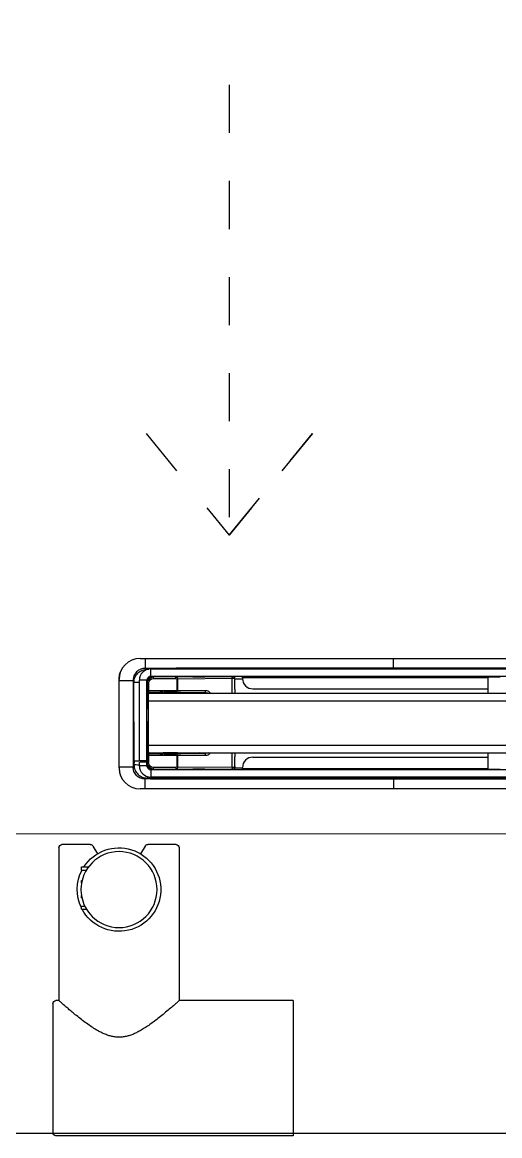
# Model space of a CAD drawing. Header units: millimetres. Extents: x 699029 to 727993, y 4486031 to 4516039.
# Drawn here: x 724016.63 to 724032.52, y 4490904.42 to 4490941.51 of the extents above; entities that cross this region are included whole.
import ezdxf

# ---------------------------------------------------------------- set-up
doc = ezdxf.new("R2010")
doc.units = ezdxf.units.MM
doc.linetypes.add('AI-Linetype-22', pattern=[3.2004, 1.6002, -1.6002])
doc.layers.add('Deko_Vitrifiye', color=135, linetype='Continuous')
doc.layers.add('Deko_Zemin Seramik5', color=155, linetype='Continuous')

# ---------------------------------------------------------------- blocks, each defined once
blk = doc.blocks.new('A$C3a43e377')
at = {"layer": 'Deko_Vitrifiye', "linetype": 'Continuous'}
for p, q in [((0, 80), (0, 1)), ((45, 80), (0, 80)), ((45, 80), (45, 42)), ((96, 42), (45, 42)), ((97, 41), (97, 31.57)), ((96.51, 30.71), (93.92, 29.15)), ((96.51, 13.29), (93.92, 14.85)), ((75.44, 9.5), (75.44, 11.19)), ((88.49, 9.5), (88.49, 11.14)), ((89.54, 9.5), (89.54, 11.85)), ((97, 12.43), (97, 3)), ((75.44, 9.5), (76.49, 9.5)), ((76.49, 9.5), (76.49, 10.61)), ((79.23, 9.5), (79.23, 9.65)), ((79.23, 9.5), (80.05, 9.5)), ((84.16, 9.5), (85.02, 9.5)), ((85.02, 9.5), (85.02, 9.72)), ((88.49, 9.5), (89.54, 9.5)), ((44, 0), (1, 0)), ((45, 2), (45, 1)), ((96, 2), (45, 2))]:
    blk.add_line(p, q, dxfattribs=at)
blk.add_circle((82, 22), 12.65, dxfattribs=at)
for centre, radius, start, end in [((96, 41), 1, 0, 90), ((82, 22), 13.91, 302.8517, 241.8522), ((96, 31.57), 1, 300.9638, 0), ((96, 12.43), 1, 0, 59.0362), ((82, 22), 13.91, 243.9761, 297.8271), ((1, 1), 1, 180, 270), ((44, 1), 1, 270, 0), ((96, 3), 1, 270, 0)]:
    blk.add_arc(centre, radius, start, end, dxfattribs=at)
at = {"layer": 'Deko_Vitrifiye', "linetype": 'Continuous', "start_tangent": (-0.664364, -0.74741), "end_tangent": (0.664364, -0.747409)}
blk.add_spline([(45, 42), (44.86, 41.84), (44.39, 41.31), (43.6, 40.41), (42.49, 39.13), (41.12, 37.51), (39.71, 35.78), (38.44, 34.15), (37.29, 32.61), (36.27, 31.12), (35.37, 29.71), (34.62, 28.38), (34.02, 27.15), (33.53, 25.94), (33.15, 24.68), (32.9, 23.35), (32.81, 21.99), (32.9, 20.65), (33.14, 19.34), (33.54, 18.04), (34.1, 16.68), (34.83, 15.23), (35.75, 13.67), (36.85, 12.02), (38.07, 10.33), (39.37, 8.65), (40.64, 7.07), (41.77, 5.71), (42.67, 4.66), (43.37, 3.86), (43.92, 3.22), (44.38, 2.71), (44.72, 2.32), (44.93, 2.08), (45, 2)], degree=3, dxfattribs=at)

msp = doc.modelspace()

# ---------------------------------------------------------------- linework, layer by layer
at = {"layer": 'Deko_Zemin Seramik5'}
for p, q in [((724020.55, 4490920.316), (724059.15, 4490920.316)), ((724020.724, 4490919.989), (724020.792, 4490919.961)), ((724020.792, 4490919.961), (724020.84, 4490919.961)), ((724020.907, 4490919.724), (724020.907, 4490919.974)), ((724020.907, 4490919.974), (724058.793, 4490919.974)), ((724050.718, 4490919.996), (724028.983, 4490919.996)), ((724019.85, 4490916.676), (724019.85, 4490919.616)), ((724020.32, 4490919.585), (724020.32, 4490916.707)), ((724020.348, 4490919.517), (724020.32, 4490919.585)), ((724020.351, 4490916.912), (724020.348, 4490919.517)), ((724020.777, 4490919.594), (724020.527, 4490919.594)), ((724020.527, 4490916.909), (724020.527, 4490919.594)), ((724020.777, 4490916.909), (724020.777, 4490919.594)), ((724020.79, 4490919.503), (724020.778, 4490919.516)), ((724020.778, 4490919.516), (724020.778, 4490919.048)), ((724020.79, 4490919.503), (724020.79, 4490919.192)), ((724020.79, 4490919.503), (724020.84, 4490919.503)), ((724020.84, 4490919.242), (724020.84, 4490919.503)), ((724020.907, 4490919.724), (724058.793, 4490919.724)), ((724020.978, 4490919.716), (724020.99, 4490919.703)), ((724020.978, 4490919.716), (724022.129, 4490919.716)), ((724021.743, 4490919.703), (724020.99, 4490919.703)), ((724020.99, 4490919.703), (724020.99, 4490919.653)), ((724020.99, 4490919.653), (724021.743, 4490919.653)), ((724021.743, 4490919.703), (724023.576, 4490919.715)), ((724021.743, 4490919.653), (724021.743, 4490919.703)), ((724021.777, 4490919.633), (724021.777, 4490919.262)), ((724021.777, 4490919.633), (724021.806, 4490919.633)), ((724023.617, 4490919.645), (724021.806, 4490919.633)), ((724021.806, 4490919.262), (724021.806, 4490919.633)), ((724022.129, 4490919.716), (724022.129, 4490919.724)), ((724022.129, 4490919.718), (724022.258, 4490919.718)), ((724022.258, 4490919.711), (724022.258, 4490919.724)), ((724022.259, 4490919.71), (724022.258, 4490919.711)), ((724022.259, 4490919.724), (724022.259, 4490919.71)), ((724022.309, 4490919.709), (724022.309, 4490919.724)), ((724022.309, 4490919.709), (724022.708, 4490919.709)), ((724022.708, 4490919.724), (724022.708, 4490919.709)), ((724022.758, 4490919.71), (724022.758, 4490919.724)), ((724022.758, 4490919.71), (724022.759, 4490919.711)), ((724022.758, 4490919.71), (724022.758, 4490919.71)), ((724022.759, 4490919.724), (724022.759, 4490919.711)), ((724022.759, 4490919.718), (724022.888, 4490919.718)), ((724022.888, 4490919.724), (724022.888, 4490919.716)), ((724022.888, 4490919.716), (724023.63, 4490919.716)), ((724023.576, 4490919.715), (724023.584, 4490919.713)), ((724023.584, 4490919.713), (724023.592, 4490919.709)), ((724023.592, 4490919.709), (724023.599, 4490919.703)), ((724023.599, 4490919.703), (724023.605, 4490919.694)), ((724023.605, 4490919.694), (724023.61, 4490919.683)), ((724023.61, 4490919.683), (724023.614, 4490919.671)), ((724023.614, 4490919.671), (724023.616, 4490919.658)), ((724023.616, 4490919.658), (724023.617, 4490919.645)), ((724023.617, 4490919.159), (724023.617, 4490919.645)), ((724023.63, 4490919.716), (724023.63, 4490919.716)), ((724023.695, 4490919.614), (724023.695, 4490919.299)), ((724023.7, 4490919.646), (724023.7, 4490919.724)), ((724023.7, 4490919.646), (724023.7, 4490919.614)), ((724023.7, 4490919.646), (724023.7, 4490919.646)), ((724023.962, 4490919.629), (724023.7, 4490919.626)), ((724023.957, 4490919.678), (724023.957, 4490919.724)), ((724023.957, 4490919.678), (724023.957, 4490919.654)), ((724032.132, 4490919.678), (724023.957, 4490919.678)), ((724032.132, 4490919.159), (724032.132, 4490919.709)), ((724032.132, 4490919.709), (724032.532, 4490919.709)), ((724032.162, 4490919.709), (724032.162, 4490919.724)), ((724032.502, 4490919.724), (724032.502, 4490919.709)), ((724020.777, 4490919.048), (724020.778, 4490919.048)), ((724020.778, 4490919.048), (724020.782, 4490919.044)), ((724020.782, 4490919.044), (724020.782, 4490919.042)), ((724020.782, 4490919.042), (724020.782, 4490918.675)), ((724020.79, 4490919.192), (724020.784, 4490919.186)), ((724020.784, 4490919.186), (724021.201, 4490919.186)), ((724020.784, 4490919.184), (724020.784, 4490919.012)), ((724020.873, 4490919.184), (724020.784, 4490919.184)), ((724020.784, 4490919.012), (724020.784, 4490918.625)), ((724020.784, 4490919.012), (724020.784, 4490919.012)), ((724020.832, 4490918.902), (724020.784, 4490919.012)), ((724020.832, 4490918.902), (724020.784, 4490919.012)), ((724020.79, 4490919.192), (724020.84, 4490919.242)), ((724020.79, 4490919.192), (724021.743, 4490919.192)), ((724020.832, 4490919.159), (724058.868, 4490919.159)), ((724020.832, 4490918.909), (724020.832, 4490919.159)), ((724021.743, 4490919.242), (724020.84, 4490919.242)), ((724020.884, 4490919.159), (724020.873, 4490919.184)), ((724021.206, 4490919.191), (724021.201, 4490919.186)), ((724021.317, 4490919.166), (724021.201, 4490919.166)), ((724021.306, 4490919.191), (724021.206, 4490919.191)), ((724021.305, 4490919.184), (724021.305, 4490919.191)), ((724021.305, 4490919.184), (724021.305, 4490919.191)), ((724021.306, 4490919.184), (724021.305, 4490919.184)), ((724021.306, 4490919.191), (724021.306, 4490919.191)), ((724021.306, 4490919.184), (724021.306, 4490919.191)), ((724021.356, 4490919.184), (724021.306, 4490919.184)), ((724021.325, 4490919.164), (724021.326, 4490919.164)), ((724021.326, 4490919.164), (724021.356, 4490919.164)), ((724021.751, 4490919.192), (724021.356, 4490919.192)), ((724021.356, 4490919.184), (724021.356, 4490919.192)), ((724021.756, 4490919.184), (724021.356, 4490919.184)), ((724021.356, 4490919.184), (724021.356, 4490919.164)), ((724021.356, 4490919.164), (724021.756, 4490919.164)), ((724021.743, 4490919.242), (724021.743, 4490919.192)), ((724021.751, 4490919.192), (724021.743, 4490919.192)), ((724021.756, 4490919.184), (724021.756, 4490919.192)), ((724021.806, 4490919.184), (724021.756, 4490919.184)), ((724021.756, 4490919.184), (724021.756, 4490919.164)), ((724021.756, 4490919.164), (724021.786, 4490919.164)), ((724021.777, 4490919.262), (724021.806, 4490919.262)), ((724021.786, 4490919.164), (724021.787, 4490919.164)), ((724021.916, 4490919.166), (724021.795, 4490919.166)), ((724022.695, 4490919.186), (724021.804, 4490919.191)), ((724021.806, 4490919.262), (724022.736, 4490919.256)), ((724021.806, 4490919.184), (724021.806, 4490919.191)), ((724021.806, 4490919.191), (724021.806, 4490919.191)), ((724021.911, 4490919.191), (724021.806, 4490919.191)), ((724021.807, 4490919.184), (724021.806, 4490919.184)), ((724021.807, 4490919.191), (724021.807, 4490919.184)), ((724021.807, 4490919.184), (724021.807, 4490919.191)), ((724021.916, 4490919.186), (724021.911, 4490919.191)), ((724021.916, 4490919.186), (724022.695, 4490919.186)), ((724022.533, 4490919.184), (724022.522, 4490919.159)), ((724022.695, 4490919.184), (724022.533, 4490919.184)), ((724022.695, 4490919.184), (724022.684, 4490919.159)), ((724022.695, 4490919.186), (724022.703, 4490919.187)), ((724022.703, 4490919.187), (724022.71, 4490919.191)), ((724022.71, 4490919.191), (724022.718, 4490919.198)), ((724022.718, 4490919.198), (724022.724, 4490919.206)), ((724022.724, 4490919.206), (724022.729, 4490919.217)), ((724022.729, 4490919.217), (724022.733, 4490919.229)), ((724022.733, 4490919.229), (724022.735, 4490919.242)), ((724022.735, 4490919.242), (724022.736, 4490919.256)), ((724023.7, 4490919.298), (724023.7, 4490919.159)), ((724024.307, 4490919.305), (724032.132, 4490919.305)), ((724020.777, 4490918.675), (724020.784, 4490918.675)), ((724020.832, 4490918.909), (724058.868, 4490918.909)), ((724020.832, 4490917.428), (724020.832, 4490918.909)), ((724020.784, 4490918.625), (724020.777, 4490918.625)), ((724020.777, 4490918.225), (724020.779, 4490918.225)), ((724020.779, 4490918.175), (724020.777, 4490918.175)), ((724020.777, 4490918.161), (724020.779, 4490918.161)), ((724020.779, 4490918.111), (724020.777, 4490918.111)), ((724020.779, 4490918.225), (724020.779, 4490917.124)), ((724020.779, 4490916.724), (724020.779, 4490918.111)), ((724020.777, 4490917.711), (724020.784, 4490917.711)), ((724020.784, 4490917.661), (724020.777, 4490917.661)), ((724020.782, 4490917.661), (724020.782, 4490917.294)), ((724020.784, 4490917.711), (724020.784, 4490917.324)), ((724020.778, 4490917.288), (724020.777, 4490917.288)), ((724020.782, 4490917.292), (724020.778, 4490917.288)), ((724020.778, 4490917.288), (724020.778, 4490916.821)), ((724020.782, 4490917.294), (724020.782, 4490917.292)), ((724020.784, 4490917.324), (724020.832, 4490917.435)), ((724020.784, 4490917.324), (724020.832, 4490917.434)), ((724020.784, 4490917.324), (724020.784, 4490917.152)), ((724020.784, 4490917.324), (724020.784, 4490917.324)), ((724020.784, 4490917.152), (724020.873, 4490917.152)), ((724021.201, 4490917.151), (724020.784, 4490917.151)), ((724020.784, 4490917.151), (724020.79, 4490917.145)), ((724020.832, 4490917.428), (724058.868, 4490917.428)), ((724020.832, 4490917.178), (724020.832, 4490917.428)), ((724020.832, 4490917.178), (724058.868, 4490917.178)), ((724020.873, 4490917.152), (724020.884, 4490917.178)), ((724021.201, 4490917.17), (724021.317, 4490917.17)), ((724021.201, 4490917.151), (724021.206, 4490917.146)), ((724021.305, 4490917.146), (724021.305, 4490917.152)), ((724021.305, 4490917.152), (724021.306, 4490917.152)), ((724021.305, 4490917.146), (724021.305, 4490917.152)), ((724021.306, 4490917.152), (724021.356, 4490917.152)), ((724021.306, 4490917.145), (724021.306, 4490917.152)), ((724021.326, 4490917.172), (724021.325, 4490917.172)), ((724021.356, 4490917.172), (724021.326, 4490917.172)), ((724021.756, 4490917.172), (724021.356, 4490917.172)), ((724021.356, 4490917.152), (724021.356, 4490917.172)), ((724021.356, 4490917.152), (724021.756, 4490917.152)), ((724021.356, 4490917.145), (724021.356, 4490917.152)), ((724021.786, 4490917.172), (724021.756, 4490917.172)), ((724021.756, 4490917.172), (724021.756, 4490917.152)), ((724021.756, 4490917.152), (724021.806, 4490917.152)), ((724021.756, 4490917.145), (724021.756, 4490917.152)), ((724021.787, 4490917.172), (724021.786, 4490917.172)), ((724021.795, 4490917.17), (724021.916, 4490917.17)), ((724021.804, 4490917.145), (724022.695, 4490917.151)), ((724021.806, 4490917.145), (724021.806, 4490917.152)), ((724021.806, 4490917.152), (724021.807, 4490917.152)), ((724021.807, 4490917.152), (724021.807, 4490917.146)), ((724021.807, 4490917.146), (724021.807, 4490917.152)), ((724021.911, 4490917.146), (724021.916, 4490917.151)), ((724022.695, 4490917.151), (724021.916, 4490917.151)), ((724022.522, 4490917.178), (724022.533, 4490917.152)), ((724022.533, 4490917.152), (724022.695, 4490917.152)), ((724022.684, 4490917.178), (724022.695, 4490917.152)), ((724022.703, 4490917.149), (724022.695, 4490917.151)), ((724023.617, 4490916.692), (724023.617, 4490917.178)), ((724023.7, 4490917.178), (724023.7, 4490917.038)), ((724032.132, 4490916.628), (724032.132, 4490917.178)), ((724020.351, 4490916.89), (724020.348, 4490916.775)), ((724020.351, 4490916.901), (724020.351, 4490916.912)), ((724020.352, 4490916.901), (724020.351, 4490916.912)), ((724020.351, 4490916.901), (724020.351, 4490916.89)), ((724020.352, 4490916.901), (724020.351, 4490916.89)), ((724020.352, 4490916.901), (724020.351, 4490916.901)), ((724020.777, 4490916.909), (724020.527, 4490916.909)), ((724020.777, 4490916.869), (724020.527, 4490916.869)), ((724020.527, 4490916.743), (724020.527, 4490916.869)), ((724020.726, 4490916.869), (724020.726, 4490916.904)), ((724020.832, 4490916.901), (724020.726, 4490916.901)), ((724020.779, 4490917.124), (724020.777, 4490917.124)), ((724020.777, 4490916.743), (724020.777, 4490916.869)), ((724020.778, 4490916.821), (724020.79, 4490916.833)), ((724021.743, 4490917.145), (724020.79, 4490917.145)), ((724020.84, 4490917.095), (724020.79, 4490917.145)), ((724020.79, 4490917.145), (724020.79, 4490916.833)), ((724020.84, 4490916.833), (724020.79, 4490916.833)), ((724020.84, 4490917.095), (724021.743, 4490917.095)), ((724020.84, 4490916.833), (724020.84, 4490917.095)), ((724021.206, 4490917.146), (724021.306, 4490917.146)), ((724021.306, 4490917.146), (724021.306, 4490917.145)), ((724021.356, 4490917.145), (724021.751, 4490917.145)), ((724021.743, 4490917.145), (724021.743, 4490917.095)), ((724021.743, 4490917.145), (724021.751, 4490917.145)), ((724021.777, 4490917.075), (724021.777, 4490916.703)), ((724021.806, 4490917.075), (724021.777, 4490917.075)), ((724021.806, 4490917.146), (724021.911, 4490917.146)), ((724021.806, 4490917.145), (724021.806, 4490917.146)), ((724022.736, 4490917.081), (724021.806, 4490917.075)), ((724021.806, 4490916.703), (724021.806, 4490917.075)), ((724022.71, 4490917.145), (724022.703, 4490917.149)), ((724022.718, 4490917.139), (724022.71, 4490917.145)), ((724022.724, 4490917.13), (724022.718, 4490917.139)), ((724022.729, 4490917.119), (724022.724, 4490917.13)), ((724022.733, 4490917.107), (724022.729, 4490917.119)), ((724022.735, 4490917.094), (724022.733, 4490917.107)), ((724022.736, 4490917.081), (724022.735, 4490917.094)), ((724023.695, 4490917.038), (724023.695, 4490916.721)), ((724024.307, 4490917.031), (724032.132, 4490917.031)), ((724020.348, 4490916.775), (724020.32, 4490916.707)), ((724020.777, 4490916.743), (724020.527, 4490916.743)), ((724020.777, 4490916.724), (724020.779, 4490916.724)), ((724058.793, 4490916.613), (724020.907, 4490916.613)), ((724020.907, 4490916.613), (724020.907, 4490916.363)), ((724020.99, 4490916.633), (724020.978, 4490916.621)), ((724022.129, 4490916.621), (724020.978, 4490916.621)), ((724021.743, 4490916.683), (724020.99, 4490916.683)), ((724020.99, 4490916.683), (724020.99, 4490916.633)), ((724020.99, 4490916.633), (724021.743, 4490916.633)), ((724021.743, 4490916.683), (724021.743, 4490916.633)), ((724023.576, 4490916.622), (724021.743, 4490916.633)), ((724021.806, 4490916.703), (724021.777, 4490916.703)), ((724021.806, 4490916.703), (724023.617, 4490916.692)), ((724022.129, 4490916.613), (724022.129, 4490916.621)), ((724022.258, 4490916.618), (724022.129, 4490916.618)), ((724022.258, 4490916.626), (724022.259, 4490916.627)), ((724022.258, 4490916.613), (724022.258, 4490916.626)), ((724022.259, 4490916.627), (724022.259, 4490916.613)), ((724022.708, 4490916.627), (724022.309, 4490916.627)), ((724022.309, 4490916.613), (724022.309, 4490916.627)), ((724022.708, 4490916.627), (724022.708, 4490916.613)), ((724022.758, 4490916.626), (724022.758, 4490916.627)), ((724022.758, 4490916.613), (724022.758, 4490916.627)), ((724022.759, 4490916.626), (724022.758, 4490916.626)), ((724022.759, 4490916.626), (724022.759, 4490916.613)), ((724022.888, 4490916.618), (724022.759, 4490916.618)), ((724023.63, 4490916.621), (724022.888, 4490916.621)), ((724022.888, 4490916.621), (724022.888, 4490916.613)), ((724023.584, 4490916.623), (724023.576, 4490916.622)), ((724023.592, 4490916.627), (724023.584, 4490916.623)), ((724023.599, 4490916.634), (724023.592, 4490916.627)), ((724023.605, 4490916.642), (724023.599, 4490916.634)), ((724023.61, 4490916.653), (724023.605, 4490916.642)), ((724023.614, 4490916.665), (724023.61, 4490916.653)), ((724023.616, 4490916.678), (724023.614, 4490916.665)), ((724023.617, 4490916.692), (724023.616, 4490916.678)), ((724023.63, 4490916.621), (724023.63, 4490916.621)), ((724023.7, 4490916.721), (724023.7, 4490916.691)), ((724023.7, 4490916.691), (724023.7, 4490916.691)), ((724023.7, 4490916.613), (724023.7, 4490916.691)), ((724023.957, 4490916.663), (724023.7, 4490916.666)), ((724023.957, 4490916.658), (724023.957, 4490916.683)), ((724023.957, 4490916.613), (724023.957, 4490916.658)), ((724023.957, 4490916.658), (724032.132, 4490916.658)), ((724032.132, 4490916.628), (724032.532, 4490916.628)), ((724032.162, 4490916.613), (724032.162, 4490916.628)), ((724032.502, 4490916.628), (724032.502, 4490916.613)), ((724020.724, 4490916.303), (724020.792, 4490916.331)), ((724058.793, 4490916.363), (724020.907, 4490916.363)), ((724050.718, 4490916.295), (724028.983, 4490916.295)), ((724059.15, 4490915.976), (724020.55, 4490915.976))]:
    msp.add_line(p, q, dxfattribs=at)
msp.add_lwpolyline([(723999.851, 4491061.895), (723999.851, 4490904.508), (724079.85, 4490904.508), (724079.85, 4491086.895)], dxfattribs=at)
msp.add_lwpolyline([(724009.851, 4491061.895), (724009.851, 4490916.483, 0.414145), (724011.851, 4490914.483), (724067.85, 4490914.468, 0.414282), (724069.851, 4490916.468), (724069.851, 4491061.895)], format="xyb", close=True, dxfattribs=at)
at = {"layer": 'Deko_Zemin Seramik5', "linetype": 'AI-Linetype-22'}
for points in [[(724023.518, 4490939.423), (724023.518, 4490924.423), (724026.285, 4490927.813)], [(724020.751, 4490927.813), (724023.518, 4490924.423)], [(724026.285, 4490927.813), (724023.518, 4490924.423)]]:
    msp.add_lwpolyline(points, dxfattribs=at)
at = {"layer": 'Deko_Zemin Seramik5'}
for centre, radius, start, end in [((724020.55, 4490919.616), 0.7, 90, 180), ((724020.907, 4490919.594), 0.38, 90, 180), ((724020.907, 4490919.594), 0.13, 90, 180), ((724023.63, 4490919.646), 0.07, 0.0011, 90.0011), ((724024.307, 4490919.654), 0.349, 180.1094, 270.109), ((724021.325, 4490919.184), 0.02, 179.9989, 269.9989), ((724021.326, 4490919.184), 0.02, 179.9989, 269.9989), ((724021.786, 4490919.184), 0.02, 270.0011, 0.0011), ((724021.787, 4490919.184), 0.02, 270.0011, 0.0011), ((724021.325, 4490917.152), 0.02, 90.0011, 180.0011), ((724021.326, 4490917.152), 0.02, 90.0011, 180.0011), ((724021.786, 4490917.152), 0.02, 359.9989, 89.9989), ((724021.787, 4490917.152), 0.02, 359.9989, 89.9989), ((724024.307, 4490916.682), 0.349, 89.891, 179.8906), ((724020.55, 4490916.676), 0.7, 180, 270), ((724020.907, 4490916.743), 0.38, 180, 270), ((724020.907, 4490916.743), 0.13, 180, 270), ((724023.63, 4490916.691), 0.07, 269.9989, 359.9989)]:
    msp.add_arc(centre, radius, start, end, dxfattribs=at)
at = {"layer": 'Deko_Zemin Seramik5', "extrusion": (0, 0, -1)}
for centre, major_axis, ratio, start_param, end_param in [((724020.978, 4490919.516), (0.141, -0.141), 0.999924, 2.356233, 3.926953), ((724020.99, 4490919.503), (0.141, -0.141), 0.999962, 2.356233, 3.926953), ((724020.99, 4490919.503), (0.106, -0.106), 0.999924, 2.356233, 3.926953), ((724021.743, 4490919.633), (0.0004, -0.07), 0.905934, 3.152379, 4.716116), ((724021.743, 4490919.633), (0.034, 0.0002), 0.587778, 4.723176, 6.286912), ((724022.309, 4490919.71), (0.05, 0), 0.008727, 1.570796, 3.132866), ((724022.708, 4490919.71), (0.05, 0), 0.008727, 0.008727, 1.570788), ((724023.5, 4490919.716), (0.13, 0), 0.008727, 0.556158, 0.942478), ((724023.5, 4490919.716), (0.13, 0), 0.008727, 0, 0.556158), ((724023.5, 4490919.646), (0.2, 0), 0.005672, 0, 0.942478), ((724023.63, 4490919.646), (0, -0.07), 0.999962, 3.141593, 4.712389), ((724023.5, 4490919.614), (0.2, 0), 0.003491, 0, 0.224925), ((724020.784, 4490919.156), (0, -0.03), 0.008727, 2.826774, 3.132866), ((724020.885, 4490919.156), (0.0131, -0.03), 0.008001, 3.459897, 4.715874), ((724021.201, 4490919.156), (0, -0.03), 0.008727, 1.570796, 3.132866), ((724021.356, 4490919.191), (0.05, 0), 0.008727, 3.150319, 4.712389), ((724021.743, 4490919.262), (-0.034, 0.0002), 0.587778, 3.137866, 4.701602), ((724021.743, 4490919.262), (-0.0004, -0.07), 0.905934, 4.708662, 6.272399), ((724021.75, 4490919.262), (-0.119, 0.001), 0.587778, 4.660645, 4.701602), ((724021.756, 4490919.191), (0.05, 0), 0.008727, 6.060863, 6.274459), ((724021.916, 4490919.156), (0, -0.03), 0.008727, 3.150319, 4.712389), ((724022.521, 4490919.156), (-0.0125, -0.03), 0.00806, 1.567451, 2.823429), ((724022.683, 4490919.156), (-0.0125, -0.03), 0.00806, 3.453066, 4.709044), ((724022.694, 4490919.156), (0.138, 0), 0.217963, 4.721116, 6.283185), ((724023.5, 4490919.298), (0.2, 0), 0.003491, 6.05826, 6.283185), ((724020.784, 4490918.625), (0, -0.05), 0.008727, 3.141593, 4.712389), ((724020.784, 4490917.711), (0, -0.05), 0.008727, 4.712389, 6.283185), ((724020.784, 4490917.181), (0, -0.03), 0.008727, 0.008727, 0.314819), ((724020.885, 4490917.181), (-0.0131, -0.03), 0.008001, 4.708904, 5.964881), ((724021.201, 4490917.181), (0, -0.03), 0.008727, 0.008727, 1.570796), ((724021.916, 4490917.181), (0, -0.03), 0.008727, 4.712389, 6.274459), ((724022.521, 4490917.181), (0.0125, -0.03), 0.00806, 0.318164, 1.574141), ((724022.683, 4490917.181), (0.0125, -0.03), 0.00806, 4.715734, 5.971712), ((724022.694, 4490917.181), (0.138, 0), 0.217963, 0, 1.56207), ((724020.777, 4490917.024), (0.1, 0), 0.999962, 4.712389, 5.294728), ((724020.978, 4490916.821), (0.141, 0.141), 0.999924, 2.356233, 3.926953), ((724020.779, 4490917.024), (0.1, 0), 0.999962, 4.712389, 5.273014), ((724020.99, 4490916.833), (-0.141, -0.141), 0.999962, 5.497825, 7.068545), ((724020.99, 4490916.833), (0.106, 0.106), 0.999924, 2.356233, 3.926953), ((724021.356, 4490917.145), (0.05, 0), 0.008727, 1.570796, 3.132866), ((724021.743, 4490917.075), (0.0004, -0.07), 0.905934, 3.152379, 4.716116), ((724021.743, 4490917.075), (-0.034, -0.0002), 0.587778, 1.581583, 3.145319), ((724021.75, 4490917.075), (-0.119, -0.001), 0.587778, 1.581583, 1.62254), ((724021.756, 4490917.145), (0.05, 0), 0.008727, 0.008727, 0.222322), ((724023.5, 4490917.038), (0.2, 0), 0.003491, 0, 0.224925), ((724020.777, 4490916.824), (0.1, 0), 0.999962, 0.988457, 1.570796), ((724020.779, 4490916.824), (0.1, 0), 0.999962, 1.010172, 1.570796), ((724021.743, 4490916.703), (0.034, -0.0002), 0.587778, 6.279459, 7.843195), ((724021.743, 4490916.703), (-0.0004, -0.07), 0.905934, 4.708662, 6.272399), ((724022.309, 4490916.627), (0.05, 0), 0.008727, 3.150319, 4.712389), ((724022.708, 4490916.627), (0.05, 0), 0.008727, 4.712397, 6.274459), ((724023.5, 4490916.621), (0.13, 0), 0.008727, 5.340708, 6.283185), ((724023.5, 4490916.691), (0.2, 0), 0.005672, 5.340708, 6.283185), ((724023.63, 4490916.691), (0, 0.07), 0.999962, 1.570796, 3.141593), ((724023.5, 4490916.721), (0.2, 0), 0.003491, 6.05826, 6.283185)]:
    msp.add_ellipse(centre, major_axis=major_axis, ratio=ratio, start_param=start_param, end_param=end_param, dxfattribs=at)
at = {"layer": 'Deko_Zemin Seramik5'}
for points, knots in [([(724020.724, 4490920.316), (724020.724, 4490920.307), (724020.724, 4490920.238), (724020.724, 4490920.128), (724020.724, 4490920.017), (724020.724, 4490919.998), (724020.724, 4490919.989)], [0, 0, 0, 0, 0.046125, 0.371812, 0.697499, 1, 1, 1, 1]), ([(724028.983, 4490919.996), (724028.983, 4490920.003), (724028.983, 4490920.016), (724028.983, 4490920.091), (724028.983, 4490920.196), (724028.983, 4490920.277), (724028.983, 4490920.316)], [0, 0, 0, 0, 0.240773, 0.5, 0.759227, 1, 1, 1, 1]), ([(724019.85, 4490919.585), (724019.852, 4490919.636), (724019.857, 4490919.741), (724019.89, 4490919.84), (724019.907, 4490919.891)], [0, 0, 0, 0, 0.487973, 1, 1, 1, 1]), ([(724020.724, 4490919.989), (724020.672, 4490919.984), (724020.593, 4490919.976), (724020.498, 4490919.926), (724020.434, 4490919.875), (724020.382, 4490919.81), (724020.332, 4490919.715), (724020.325, 4490919.636), (724020.32, 4490919.585)], [0, 0, 0, 0, 0.2432, 0.372242, 0.500235, 0.628741, 0.757585, 1, 1, 1, 1]), ([(724020.348, 4490919.517), (724020.35, 4490919.547), (724020.354, 4490919.607), (724020.391, 4490919.718), (724020.472, 4490919.838), (724020.618, 4490919.94), (724020.733, 4490919.954), (724020.792, 4490919.961)], [0, 0, 0, 0, 0.131583, 0.258869, 0.502349, 0.746602, 1, 1, 1, 1]), ([(724028.983, 4490919.996), (724028.065, 4490919.996), (724026.229, 4490919.995), (724023.477, 4490919.99), (724021.642, 4490919.989), (724020.724, 4490919.989)], [0, 0, 0, 0, 0.333309, 0.666691, 1, 1, 1, 1]), ([(724019.85, 4490919.585), (724019.908, 4490919.585), (724020.027, 4490919.585), (724020.182, 4490919.585), (724020.292, 4490919.585), (724020.311, 4490919.585), (724020.32, 4490919.585)], [0, 0, 0, 0, 0.240773, 0.5, 0.759227, 1, 1, 1, 1]), ([(724020.527, 4490919.523), (724020.506, 4490919.523), (724020.441, 4490919.522), (724020.371, 4490919.52), (724020.355, 4490919.518), (724020.348, 4490919.517)], [0, 0, 0, 0, 0.203106, 0.616225, 1, 1, 1, 1]), ([(724021.756, 4490919.192), (724021.758, 4490919.192), (724021.761, 4490919.192), (724021.765, 4490919.192), (724021.768, 4490919.192), (724021.772, 4490919.192), (724021.775, 4490919.193), (724021.779, 4490919.193), (724021.783, 4490919.193), (724021.786, 4490919.193), (724021.79, 4490919.193), (724021.793, 4490919.193), (724021.795, 4490919.192), (724021.797, 4490919.192), (724021.799, 4490919.192), (724021.801, 4490919.192), (724021.803, 4490919.192), (724021.804, 4490919.191), (724021.804, 4490919.191), (724021.804, 4490919.191)], [0, 0, 0, 0, 0.088931, 0.133744, 0.178889, 0.239717, 0.301103, 0.363225, 0.425932, 0.487498, 0.549657, 0.628438, 0.676138, 0.716924, 0.791599, 0.855857, 0.916916, 0.958389, 1, 1, 1, 1]), ([(724022.736, 4490919.256), (724022.749, 4490919.255), (724022.781, 4490919.253), (724022.822, 4490919.236), (724022.853, 4490919.21), (724022.867, 4490919.185), (724022.872, 4490919.167), (724022.872, 4490919.158), (724022.872, 4490919.156)], [0, 0, 0, 0, 0.227061, 0.547359, 0.742173, 0.87064, 0.964461, 1, 1, 1, 1]), ([(724020.779, 4490918.225), (724020.779, 4490918.224), (724020.779, 4490918.22), (724020.779, 4490918.215), (724020.779, 4490918.21), (724020.779, 4490918.206), (724020.779, 4490918.203), (724020.779, 4490918.198), (724020.779, 4490918.193), (724020.779, 4490918.189), (724020.779, 4490918.186), (724020.779, 4490918.184), (724020.779, 4490918.182), (724020.779, 4490918.18), (724020.779, 4490918.178), (724020.779, 4490918.177), (724020.779, 4490918.176), (724020.779, 4490918.176), (724020.779, 4490918.175), (724020.779, 4490918.175)], [0, 0, 0, 0, 0.069997, 0.140858, 0.193797, 0.247107, 0.30099, 0.355659, 0.461433, 0.515705, 0.570376, 0.623127, 0.676244, 0.730516, 0.785188, 0.837939, 0.891056, 0.945328, 1, 1, 1, 1]), ([(724020.779, 4490918.161), (724020.779, 4490918.161), (724020.779, 4490918.161), (724020.779, 4490918.16), (724020.779, 4490918.159), (724020.779, 4490918.158), (724020.779, 4490918.157), (724020.779, 4490918.155), (724020.779, 4490918.152), (724020.779, 4490918.15), (724020.779, 4490918.147), (724020.779, 4490918.144), (724020.779, 4490918.141), (724020.779, 4490918.136), (724020.779, 4490918.131), (724020.779, 4490918.126), (724020.779, 4490918.121), (724020.779, 4490918.116), (724020.779, 4490918.113), (724020.779, 4490918.111)], [0, 0, 0, 0, 0.052751, 0.105868, 0.160141, 0.214812, 0.267755, 0.321067, 0.374953, 0.429625, 0.482566, 0.535878, 0.589763, 0.644434, 0.75059, 0.804473, 0.859142, 0.929139, 1, 1, 1, 1]), ([(724022.872, 4490917.181), (724022.872, 4490917.178), (724022.872, 4490917.169), (724022.867, 4490917.151), (724022.853, 4490917.127), (724022.822, 4490917.1), (724022.781, 4490917.084), (724022.749, 4490917.081), (724022.736, 4490917.081)], [0, 0, 0, 0, 0.035539, 0.12936, 0.257827, 0.452641, 0.772939, 1, 1, 1, 1]), ([(724020.509, 4490916.901), (724020.477, 4490916.901), (724020.408, 4490916.901), (724020.363, 4490916.901), (724020.354, 4490916.901), (724020.352, 4490916.901)], [0, 0, 0, 0, 0.411817, 0.875121, 1, 1, 1, 1]), ([(724021.804, 4490917.145), (724021.804, 4490917.145), (724021.802, 4490917.145), (724021.796, 4490917.144), (724021.783, 4490917.143), (724021.769, 4490917.144), (724021.76, 4490917.144), (724021.756, 4490917.145)], [0, 0, 0, 0, 0.083349, 0.324015, 0.573987, 0.820833, 1, 1, 1, 1]), ([(724019.85, 4490916.707), (724019.908, 4490916.707), (724020.027, 4490916.707), (724020.182, 4490916.707), (724020.292, 4490916.707), (724020.311, 4490916.707), (724020.32, 4490916.707)], [0, 0, 0, 0, 0.240773, 0.5, 0.759227, 1, 1, 1, 1]), ([(724019.85, 4490916.707), (724019.852, 4490916.656), (724019.856, 4490916.556), (724019.888, 4490916.461), (724019.903, 4490916.414)], [0, 0, 0, 0, 0.510669, 1, 1, 1, 1]), ([(724020.724, 4490916.303), (724020.672, 4490916.308), (724020.593, 4490916.315), (724020.498, 4490916.365), (724020.434, 4490916.417), (724020.382, 4490916.481), (724020.332, 4490916.576), (724020.325, 4490916.655), (724020.32, 4490916.707)], [0, 0, 0, 0, 0.2432, 0.372242, 0.500235, 0.628741, 0.757585, 1, 1, 1, 1]), ([(724020.348, 4490916.775), (724020.35, 4490916.744), (724020.354, 4490916.685), (724020.391, 4490916.574), (724020.472, 4490916.454), (724020.618, 4490916.352), (724020.733, 4490916.338), (724020.792, 4490916.331)], [0, 0, 0, 0, 0.131583, 0.258869, 0.502349, 0.746602, 1, 1, 1, 1]), ([(724020.527, 4490916.768), (724020.506, 4490916.768), (724020.441, 4490916.769), (724020.371, 4490916.772), (724020.355, 4490916.774), (724020.348, 4490916.775)], [0, 0, 0, 0, 0.203106, 0.616225, 1, 1, 1, 1]), ([(724028.983, 4490916.295), (724028.065, 4490916.296), (724026.229, 4490916.297), (724023.477, 4490916.301), (724021.642, 4490916.302), (724020.724, 4490916.303)], [0, 0, 0, 0, 0.333309, 0.666691, 1, 1, 1, 1]), ([(724020.724, 4490915.976), (724020.724, 4490915.984), (724020.724, 4490916.053), (724020.724, 4490916.163), (724020.724, 4490916.275), (724020.724, 4490916.294), (724020.724, 4490916.303)], [0, 0, 0, 0, 0.046125, 0.371812, 0.697499, 1, 1, 1, 1]), ([(724020.791, 4490916.386), (724020.791, 4490916.378), (724020.792, 4490916.341), (724020.792, 4490916.335), (724020.792, 4490916.331)], [0, 0, 0, 0, 0.237295, 1, 1, 1, 1]), ([(724020.792, 4490916.331), (724020.989, 4490916.331), (724021.399, 4490916.331), (724022.037, 4490916.331), (724022.649, 4490916.331), (724023.201, 4490916.332), (724023.709, 4490916.332), (724024.259, 4490916.333), (724024.864, 4490916.333), (724025.471, 4490916.334), (724026.025, 4490916.334), (724026.502, 4490916.335), (724026.97, 4490916.335), (724027.445, 4490916.335), (724027.953, 4490916.336), (724028.462, 4490916.336), (724028.806, 4490916.336), (724028.983, 4490916.336)], [0, 0, 0, 0, 0.072247, 0.150112, 0.233598, 0.296378, 0.352507, 0.419655, 0.497824, 0.574062, 0.642126, 0.700446, 0.749022, 0.81343, 0.874341, 0.935189, 1, 1, 1, 1]), ([(724028.983, 4490916.363), (724028.983, 4490916.361), (724028.983, 4490916.341), (724028.983, 4490916.338), (724028.983, 4490916.336)], [0, 0, 0, 0, 0.070207, 1, 1, 1, 1]), ([(724028.983, 4490916.336), (724029.347, 4490916.336), (724033.946, 4490916.336), (724032.78, 4490916.337), (724037.733, 4490916.337), (724050.169, 4490916.337), (724054.002, 4490916.336), (724050.718, 4490916.336)], [0, 0, 0, 0, 0.020648, 0.260324, 0.5, 0.619838, 1, 1, 1, 1]), ([(724028.983, 4490916.295), (724028.983, 4490916.289), (724028.983, 4490916.276), (724028.983, 4490916.201), (724028.983, 4490916.096), (724028.983, 4490916.015), (724028.983, 4490915.976)], [0, 0, 0, 0, 0.240773, 0.5, 0.759227, 1, 1, 1, 1])]:
    msp.add_open_spline(points, degree=3, knots=knots, dxfattribs=at)

# ---------------------------------------------------------------- block references
at = {"xscale": -0.1000000000000001, "yscale": 0.1000000000000001, "zscale": 0.1, "rotation": 270}
msp.add_blockref('A$C3a43e377', (724017.65, 4490904.42), dxfattribs=at)

doc.saveas('drawing.dxf')
